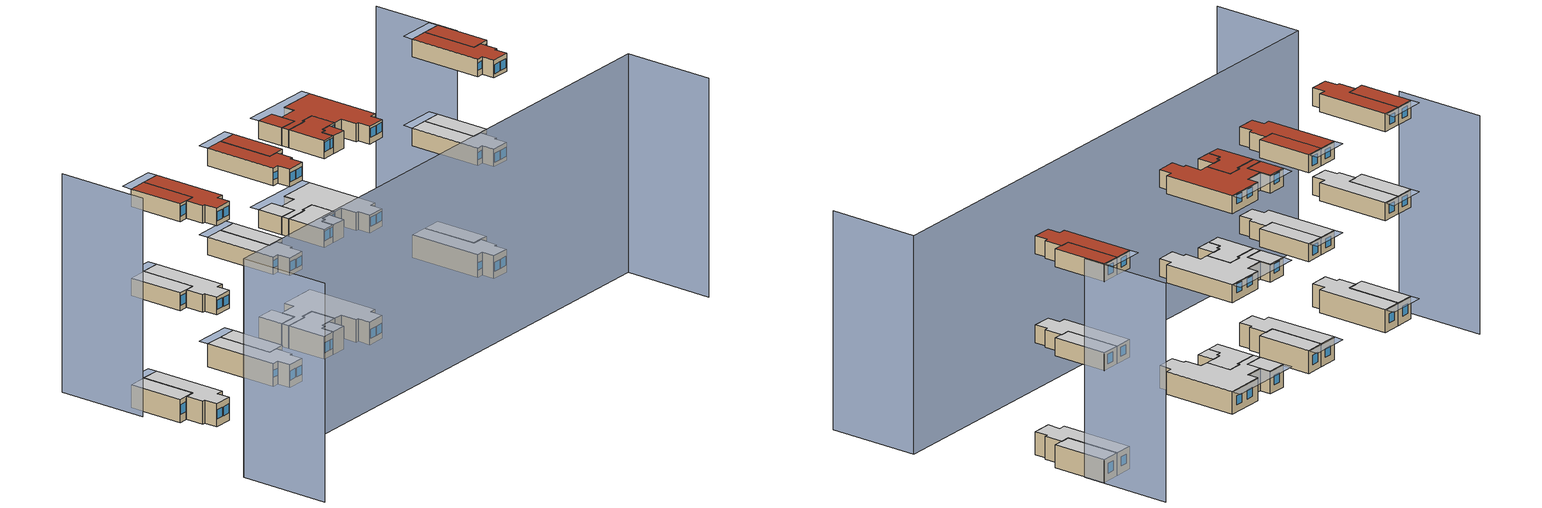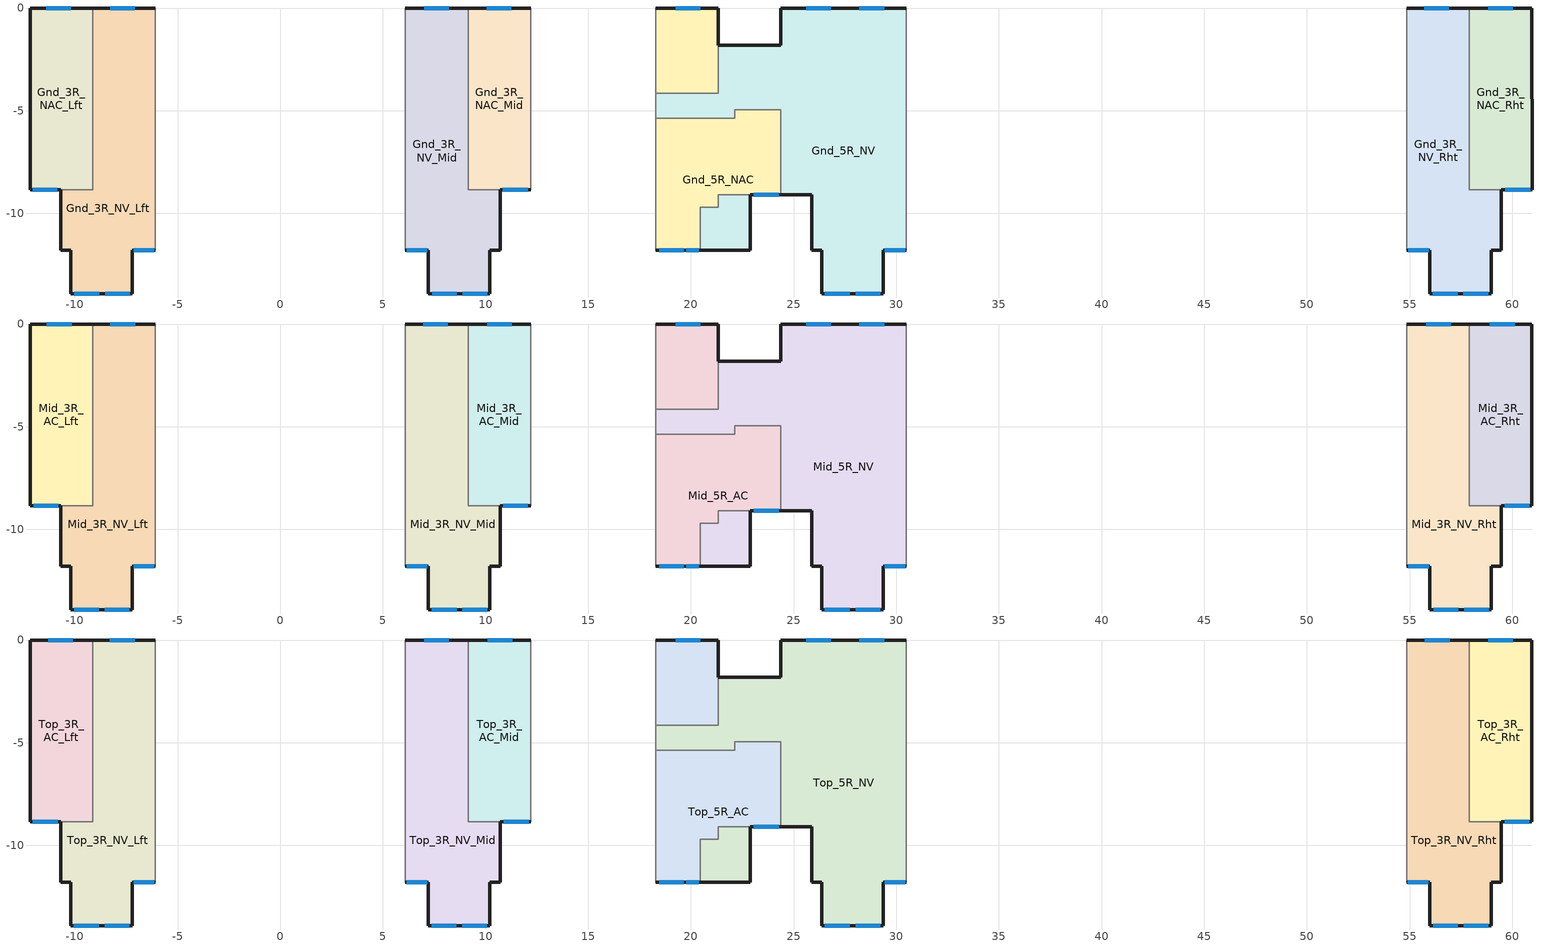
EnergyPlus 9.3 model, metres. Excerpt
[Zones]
Gnd_5R_NAC
 floor ground (Exterior Floor): 21.33,0 21.33,-4.15 18.29,-4.15 18.29,0 z0; 24.38,-4.95 24.38,-9.09 21.33,-9.09 21.33,-9.7 20.45,-9.7 20.45,-11.8 18.29,-11.8 18.29,-5.37 22.13,-5.37 22.13,-4.95 z0
 wall outside (Exterior Wall): 18.29,-11.8 20.45,-11.8 / 21.33,-1.8 21.33,0 18.29,0 / 22.9,-9.09 24.38,-9.09 z0:3.6
 wall to Gnd_5R_NV (Interior Wall): 24.38,-9.09 24.38,-4.95 22.13,-4.95 22.13,-5.37 18.29,-5.37 / 20.45,-11.8 20.45,-9.7 21.33,-9.7 21.33,-9.09 22.9,-9.09 / 18.29,-4.15 21.33,-4.15 21.33,-1.8 z0:3.6
 wall adiabatic (Exterior Wall): 18.29,0 18.29,-4.15 z0:3.6
 wall adiabatic (Interior Wall): 18.29,-5.37 18.29,-11.8 z0:3.6
 window (Exterior Window): 20.46,0 19.26,0 z1.11:2.62; 23.07,-9.09 24.27,-9.09 z0.97:2.48; 19.77,-11.8 20.37,-11.8 z1.04:2.56; 18.46,-11.8 19.66,-11.8 z1.03:2.55
 ceiling adiabatic (Interior Ceiling): 18.29,-5.37 18.29,-11.8 20.45,-11.8 20.45,-9.7 21.33,-9.7 21.33,-9.09 24.38,-9.09 24.38,-4.95 22.13,-4.95 22.13,-5.37 z3.6; 18.29,0 18.29,-4.15 21.33,-4.15 21.33,0 z3.6
Gnd_5R_NV
 floor ground (Exterior Floor): 30.48,0 30.48,-11.8 29.37,-11.8 29.37,-13.92 26.37,-13.92 26.37,-11.8 25.87,-11.8 25.87,-9.09 24.38,-9.09 24.38,-4.95 22.13,-4.95 22.13,-5.37 18.29,-5.37 18.29,-4.15 21.33,-4.15 21.33,-1.8 24.38,-1.8 24.38,0 z0; 22.9,-9.09 22.9,-11.8 20.45,-11.8 20.45,-9.7 21.33,-9.7 21.33,-9.09 z0
 wall outside (Exterior Wall): 24.38,-9.09 25.87,-9.09 25.87,-11.8 26.37,-11.8 26.37,-13.92 29.37,-13.92 29.37,-11.8 30.48,-11.8 / 30.48,0 24.38,0 24.38,-1.8 21.33,-1.8 / 20.45,-11.8 22.9,-11.8 22.9,-9.09 z0:3.6
 wall adiabatic (Interior Wall): 30.48,-11.8 30.48,0 z0:3.6
 wall adiabatic (Exterior Wall): 18.29,-4.15 18.29,-5.37 z0:3.6
 window (Exterior Window): 29.41,0 28.21,0 z1.14:2.56; 26.82,0 25.62,0 z1.13:2.54; 26.53,-13.92 27.73,-13.92 z1:2.42; 28.01,-13.92 29.21,-13.92 z0.99:2.4; 29.43,-11.8 30.43,-11.8 z1.21:2.34
 ceiling adiabatic (Interior Ceiling): 21.33,-1.8 21.33,-4.15 18.29,-4.15 18.29,-5.37 22.13,-5.37 22.13,-4.95 24.38,-4.95 24.38,-9.09 25.87,-9.09 25.87,-11.8 26.37,-11.8 26.37,-13.92 29.37,-13.92 29.37,-11.8 30.48,-11.8 30.48,0 24.38,0 24.38,-1.8 z3.6; 20.45,-9.7 20.45,-11.8 22.9,-11.8 22.9,-9.09 21.33,-9.09 21.33,-9.7 z3.6
Gnd_3R_NAC_Lft
 floor ground (Exterior Floor): -9.14,0 -9.14,-8.84 -12.19,-8.84 -12.19,0 z0
 wall outside (Exterior Wall): -9.14,0 -12.19,0 -12.19,-8.84 -10.71,-8.84 z0:3.6
 wall to Gnd_3R_NV_Lft (Interior Wall): -10.71,-8.84 -9.14,-8.84 -9.14,0 z0:3.6
 window (Exterior Window): -12.05,-8.84 -10.85,-8.84 z1.27:2.79; -10.2,0 -11.4,0 z1.16:2.67
 ceiling adiabatic (Interior Ceiling): -12.19,0 -12.19,-8.84 -9.14,-8.84 -9.14,0 z3.6
Gnd_3R_NV_Lft
 floor ground (Exterior Floor): -6.1,0 -6.1,-11.8 -7.2,-11.8 -7.2,-13.92 -10.2,-13.92 -10.2,-11.8 -10.71,-11.8 -10.71,-8.84 -9.14,-8.84 -9.14,0 z0
 wall outside (Exterior Wall): -6.1,0 -9.14,0 / -10.71,-8.84 -10.71,-11.8 -10.2,-11.8 -10.2,-13.92 -7.2,-13.92 -7.2,-11.8 -6.1,-11.8 z0:3.6
 wall adiabatic (Interior Wall): -6.1,-11.8 -6.1,0 z0:3.6
 window (Exterior Window): -8.54,-13.92 -7.34,-13.92 z1.19:2.6; -10.02,-13.92 -8.82,-13.92 / -7.08,0 -8.28,0 z1.2:2.62; -7.15,-11.8 -6.15,-11.8 z1.51:2.64
 ceiling adiabatic (Interior Ceiling): -9.14,0 -9.14,-8.84 -10.71,-8.84 -10.71,-11.8 -10.2,-11.8 -10.2,-13.92 -7.2,-13.92 -7.2,-11.8 -6.1,-11.8 -6.1,0 z3.6
Gnd_3R_NV_Mid
 floor ground (Exterior Floor): 9.14,0 9.14,-8.84 10.71,-8.84 10.71,-11.8 10.2,-11.8 10.2,-13.92 7.2,-13.92 7.2,-11.8 6.1,-11.8 6.1,0 z0
 wall outside (Exterior Wall): 9.14,0 6.1,0 / 6.1,-11.8 7.2,-11.8 7.2,-13.92 10.2,-13.92 10.2,-11.8 10.71,-11.8 10.71,-8.84 z0:3.6
 wall to Gnd_3R_NAC_Mid (Interior Wall): 10.71,-8.84 9.14,-8.84 9.14,0 z0:3.6
 wall adiabatic (Interior Wall): 6.1,0 6.1,-11.8 z0:3.6
 window (Exterior Window): 7.4,-13.92 8.6,-13.92 z1.16:2.57; 8.89,-13.92 10.09,-13.92 z1.14:2.56; 8.21,0 7.01,0 z1.12:2.53; 6.15,-11.8 7.15,-11.8 z1.45:2.57
 ceiling adiabatic (Interior Ceiling): 6.1,0 6.1,-11.8 7.2,-11.8 7.2,-13.92 10.2,-13.92 10.2,-11.8 10.71,-11.8 10.71,-8.84 9.14,-8.84 9.14,0 z3.6
Gnd_3R_NAC_Mid
 floor ground (Exterior Floor): 12.19,0 12.19,-8.84 9.14,-8.84 9.14,0 z0
 wall outside (Exterior Wall): 12.19,0 9.14,0 / 10.71,-8.84 12.19,-8.84 z0:3.6
 wall adiabatic (Interior Wall): 12.19,-8.84 12.19,0 z0:3.6
 window (Exterior Window): 10.84,-8.84 12.04,-8.84 z1.06:2.58; 11.25,0 10.05,0 z1.06:2.57
 ceiling adiabatic (Interior Ceiling): 9.14,0 9.14,-8.84 12.19,-8.84 12.19,0 z3.6
Gnd_3R_NAC_Rht
 floor ground (Exterior Floor): 60.96,0 60.96,-8.84 57.91,-8.84 57.91,0 z0
 wall outside (Exterior Wall): 59.47,-8.84 60.96,-8.84 60.96,0 57.91,0 z0:3.6
 wall to Gnd_3R_NV_Rht (Interior Wall): 57.91,0 57.91,-8.84 59.47,-8.84 z0:3.6
 window (Exterior Window): 60.03,0 58.83,0 z1.16:2.67; 59.66,-8.84 60.86,-8.84 z0.96:2.48
 ceiling adiabatic (Interior Ceiling): 57.91,0 57.91,-8.84 60.96,-8.84 60.96,0 z3.6
Gnd_3R_NV_Rht
 floor ground (Exterior Floor): 57.91,0 57.91,-8.84 59.47,-8.84 59.47,-11.8 58.97,-11.8 58.97,-13.92 55.97,-13.92 55.97,-11.8 54.86,-11.8 54.86,0 z0
 wall outside (Exterior Wall): 54.86,-11.8 55.97,-11.8 55.97,-13.92 58.97,-13.92 58.97,-11.8 59.47,-11.8 59.47,-8.84 / 57.91,0 54.86,0 z0:3.6
 wall adiabatic (Interior Wall): 54.86,0 54.86,-11.8 z0:3.6
 window (Exterior Window): 56.13,-13.92 57.33,-13.92 z1.13:2.55; 57.62,-13.92 58.82,-13.92 z1.12:2.53; 56.9,0 55.7,0 z1.21:2.63; 54.94,-11.8 55.94,-11.8 z1.16:2.29
 ceiling adiabatic (Interior Ceiling): 54.86,0 54.86,-11.8 55.97,-11.8 55.97,-13.92 58.97,-13.92 58.97,-11.8 59.47,-11.8 59.47,-8.84 57.91,-8.84 57.91,0 z3.6
Mid_5R_AC
 floor adiabatic (Interior Floor): 24.38,-4.95 24.38,-9.09 21.33,-9.09 21.33,-9.7 20.45,-9.7 20.45,-11.8 18.29,-11.8 18.29,-5.37 22.13,-5.37 22.13,-4.95 z17.6; 21.33,0 21.33,-4.15 18.29,-4.15 18.29,0 z17.6
 wall outside (Exterior Wall): 18.29,-11.8 20.45,-11.8 / 21.33,-1.8 21.33,0 18.29,0 / 22.9,-9.09 24.38,-9.09 z17.6:20.4
 wall to Mid_5R_NV (Interior Wall): 24.38,-9.09 24.38,-4.95 22.13,-4.95 22.13,-5.37 18.29,-5.37 / 20.45,-11.8 20.45,-9.7 21.33,-9.7 21.33,-9.09 22.9,-9.09 / 18.29,-4.15 21.33,-4.15 21.33,-1.8 z17.6:20.4
 wall adiabatic (Exterior Wall): 18.29,0 18.29,-4.15 z17.6:20.4
 wall adiabatic (Interior Wall): 18.29,-5.37 18.29,-11.8 z17.6:20.4
 window (Exterior Window): 19.77,-11.8 20.37,-11.8 z18.64:20.16; 18.46,-11.8 19.66,-11.8 z18.63:20.15; 23.07,-9.09 24.27,-9.09 z18.57:20.08; 20.46,0 19.26,0 z18.71:20.22
 ceiling adiabatic (Interior Ceiling): 18.29,0 18.29,-4.15 21.33,-4.15 21.33,0 z20.4; 18.29,-5.37 18.29,-11.8 20.45,-11.8 20.45,-9.7 21.33,-9.7 21.33,-9.09 24.38,-9.09 24.38,-4.95 22.13,-4.95 22.13,-5.37 z20.4
Mid_5R_NV
 floor adiabatic (Interior Floor): 30.48,0 30.48,-11.8 29.37,-11.8 29.37,-13.92 26.37,-13.92 26.37,-11.8 25.87,-11.8 25.87,-9.09 24.38,-9.09 24.38,-4.95 22.13,-4.95 22.13,-5.37 18.29,-5.37 18.29,-4.15 21.33,-4.15 21.33,-1.8 24.38,-1.8 24.38,0 z17.6; 22.9,-9.09 22.9,-11.8 20.45,-11.8 20.45,-9.7 21.33,-9.7 21.33,-9.09 z17.6
 wall outside (Exterior Wall): 24.38,-9.09 25.87,-9.09 25.87,-11.8 26.37,-11.8 26.37,-13.92 29.37,-13.92 29.37,-11.8 30.48,-11.8 / 30.48,0 24.38,0 24.38,-1.8 21.33,-1.8 / 20.45,-11.8 22.9,-11.8 22.9,-9.09 z17.6:20.4
 wall adiabatic (Interior Wall): 30.48,-11.8 30.48,0 z17.6:20.4
 wall adiabatic (Exterior Wall): 18.29,-4.15 18.29,-5.37 z17.6:20.4
 window (Exterior Window): 29.43,-11.8 30.43,-11.8 z18.81:19.94; 28.01,-13.92 29.21,-13.92 z18.59:20; 26.53,-13.92 27.73,-13.92 z18.6:20.02; 26.82,0 25.62,0 z18.73:20.14; 29.41,0 28.21,0 z18.74:20.16
 ceiling adiabatic (Interior Ceiling): 21.33,-1.8 21.33,-4.15 18.29,-4.15 18.29,-5.37 22.13,-5.37 22.13,-4.95 24.38,-4.95 24.38,-9.09 25.87,-9.09 25.87,-11.8 26.37,-11.8 26.37,-13.92 29.37,-13.92 29.37,-11.8 30.48,-11.8 30.48,0 24.38,0 24.38,-1.8 z20.4; 20.45,-9.7 20.45,-11.8 22.9,-11.8 22.9,-9.09 21.33,-9.09 21.33,-9.7 z20.4
Mid_3R_AC_Lft
 floor adiabatic (Interior Floor): -9.14,0 -9.14,-8.84 -12.19,-8.84 -12.19,0 z17.6
 wall outside (Exterior Wall): -9.14,0 -12.19,0 -12.19,-8.84 -10.71,-8.84 z17.6:20.4
 wall to Mid_3R_NV_Lft (Interior Wall): -10.71,-8.84 -9.14,-8.84 -9.14,0 z17.6:20.4
 window (Exterior Window): -12.02,-8.84 -10.82,-8.84 z18.38:19.89; -10.17,0 -11.37,0 z18.35:19.86
 ceiling adiabatic (Interior Ceiling): -12.19,0 -12.19,-8.84 -9.14,-8.84 -9.14,0 z20.4
Mid_3R_AC_Mid
 floor adiabatic (Interior Floor): 12.19,0 12.19,-8.84 9.14,-8.84 9.14,0 z17.6
 wall outside (Exterior Wall): 10.71,-8.84 12.19,-8.84 / 12.19,0 9.14,0 z17.6:20.4
 wall to Mid_3R_NV_Mid (Interior Wall): 9.14,0 9.14,-8.84 10.71,-8.84 z17.6:20.4
 wall adiabatic (Interior Wall): 12.19,-8.84 12.19,0 z17.6:20.4
 window (Exterior Window): 11.27,0 10.07,0 z18.3:19.82; 10.85,-8.84 12.05,-8.84 z18.34:19.85
 ceiling adiabatic (Interior Ceiling): 9.14,0 9.14,-8.84 12.19,-8.84 12.19,0 z20.4
Mid_3R_NV_Mid
 floor adiabatic (Interior Floor): 9.14,0 9.14,-8.84 10.71,-8.84 10.71,-11.8 10.2,-11.8 10.2,-13.92 7.2,-13.92 7.2,-11.8 6.1,-11.8 6.1,0 z17.6
 wall outside (Exterior Wall): 6.1,-11.8 7.2,-11.8 7.2,-13.92 10.2,-13.92 10.2,-11.8 10.71,-11.8 10.71,-8.84 / 9.14,0 6.1,0 z17.6:20.4
 wall adiabatic (Interior Wall): 6.1,0 6.1,-11.8 z17.6:20.4
 window (Exterior Window): 8.87,-13.92 10.07,-13.92 z18.33:19.75; 7.38,-13.92 8.58,-13.92 z18.35:19.76; 6.17,-11.8 7.17,-11.8 z18.68:19.8; 8.15,0 6.95,0 z18.36:19.78
 ceiling adiabatic (Interior Ceiling): 6.1,0 6.1,-11.8 7.2,-11.8 7.2,-13.92 10.2,-13.92 10.2,-11.8 10.71,-11.8 10.71,-8.84 9.14,-8.84 9.14,0 z20.4
Mid_3R_NV_Lft
 floor adiabatic (Interior Floor): -6.1,0 -6.1,-11.8 -7.2,-11.8 -7.2,-13.92 -10.2,-13.92 -10.2,-11.8 -10.71,-11.8 -10.71,-8.84 -9.14,-8.84 -9.14,0 z17.6
 wall outside (Exterior Wall): -10.71,-8.84 -10.71,-11.8 -10.2,-11.8 -10.2,-13.92 -7.2,-13.92 -7.2,-11.8 -6.1,-11.8 / -6.1,0 -9.14,0 z17.6:20.4
 wall adiabatic (Interior Wall): -6.1,-11.8 -6.1,0 z17.6:20.4
 window (Exterior Window): -8.55,-13.92 -7.35,-13.92 z18.38:19.8; -10.04,-13.92 -8.84,-13.92 / -7.07,0 -8.27,0 z18.4:19.81; -7.14,-11.8 -6.14,-11.8 z18.68:19.8
 ceiling adiabatic (Interior Ceiling): -9.14,0 -9.14,-8.84 -10.71,-8.84 -10.71,-11.8 -10.2,-11.8 -10.2,-13.92 -7.2,-13.92 -7.2,-11.8 -6.1,-11.8 -6.1,0 z20.4
Mid_3R_AC_Rht
 floor adiabatic (Interior Floor): 60.96,0 60.96,-8.84 57.91,-8.84 57.91,0 z17.6
 wall outside (Exterior Wall): 59.47,-8.84 60.96,-8.84 60.96,0 57.91,0 z17.6:20.4
 wall to Mid_3R_NV_Rht (Interior Wall): 57.91,0 57.91,-8.84 59.47,-8.84 z17.6:20.4
 window (Exterior Window): 60.11,0 58.91,0 z18.38:19.89; 59.63,-8.84 60.83,-8.84 z18.21:19.73
 ceiling adiabatic (Interior Ceiling): 57.91,0 57.91,-8.84 60.96,-8.84 60.96,0 z20.4
Mid_3R_NV_Rht
 floor adiabatic (Interior Floor): 57.91,0 57.91,-8.84 59.47,-8.84 59.47,-11.8 58.97,-11.8 58.97,-13.92 55.97,-13.92 55.97,-11.8 54.86,-11.8 54.86,0 z17.6
 wall outside (Exterior Wall): 54.86,-11.8 55.97,-11.8 55.97,-13.92 58.97,-13.92 58.97,-11.8 59.47,-11.8 59.47,-8.84 / 57.91,0 54.86,0 z17.6:20.4
 wall adiabatic (Interior Wall): 54.86,0 54.86,-11.8 z17.6:20.4
 window (Exterior Window): 56.16,-13.92 57.36,-13.92 z18.27:19.68; 57.65,-13.92 58.85,-13.92 z18.25:19.67; 57.01,0 55.81,0 z18.45:19.87; 54.93,-11.8 55.93,-11.8 z18.53:19.66
 ceiling adiabatic (Interior Ceiling): 54.86,0 54.86,-11.8 55.97,-11.8 55.97,-13.92 58.97,-13.92 58.97,-11.8 59.47,-11.8 59.47,-8.84 57.91,-8.84 57.91,0 z20.4
Top_5R_NV
 floor adiabatic (Exterior Floor): 30.48,0 30.48,-11.8 29.37,-11.8 29.37,-13.92 26.37,-13.92 26.37,-11.8 25.87,-11.8 25.87,-9.09 24.38,-9.09 24.38,-4.95 22.13,-4.95 22.13,-5.37 18.29,-5.37 18.29,-4.15 21.33,-4.15 21.33,-1.8 24.38,-1.8 24.38,0 z31.6
 floor adiabatic (Interior Floor): 22.9,-9.09 22.9,-11.8 20.45,-11.8 20.45,-9.7 21.33,-9.7 21.33,-9.09 z31.6
 wall outside (Exterior Wall): 24.38,-9.09 25.87,-9.09 25.87,-11.8 26.37,-11.8 26.37,-13.92 29.37,-13.92 29.37,-11.8 30.48,-11.8 / 30.48,0 24.38,0 24.38,-1.8 21.33,-1.8 / 20.45,-11.8 22.9,-11.8 22.9,-9.09 z31.6:34.4
 wall adiabatic (Interior Wall): 30.48,-11.8 30.48,0 z31.6:34.4
 wall to Top_5R_AC (Interior Wall): 18.29,-5.37 22.13,-5.37 22.13,-4.95 24.38,-4.95 24.38,-9.09 / 21.33,-1.8 21.33,-4.15 18.29,-4.15 / 22.9,-9.09 21.33,-9.09 21.33,-9.7 20.45,-9.7 20.45,-11.8 z31.6:34.4
 wall adiabatic (Exterior Wall): 18.29,-4.15 18.29,-5.37 z31.6:34.4
 window (Exterior Window): 29.41,0 28.21,0 z32.74:34.16; 26.82,0 25.62,0 z32.73:34.14; 26.53,-13.92 27.73,-13.92 z32.6:34.02; 28.01,-13.92 29.21,-13.92 z32.59:34; 29.43,-11.8 30.43,-11.8 z32.81:33.94
 roof outside (Interior Floor): 21.33,-1.8 21.33,-4.15 18.29,-4.15 18.29,-5.37 22.13,-5.37 22.13,-4.95 24.38,-4.95 24.38,-9.09 25.87,-9.09 25.87,-11.8 26.37,-11.8 26.37,-13.92 29.37,-13.92 29.37,-11.8 30.48,-11.8 30.48,0 24.38,0 24.38,-1.8 z34.4
 roof outside (Exterior Roof): 20.45,-9.7 20.45,-11.8 22.9,-11.8 22.9,-9.09 21.33,-9.09 21.33,-9.7 z34.4
Top_5R_AC
 floor adiabatic (Interior Floor): 24.38,-4.95 24.38,-9.09 21.33,-9.09 21.33,-9.7 20.45,-9.7 20.45,-11.8 18.29,-11.8 18.29,-5.37 22.13,-5.37 22.13,-4.95 z31.6; 21.33,0 21.33,-4.15 18.29,-4.15 18.29,0 z31.6
 wall outside (Exterior Wall): 18.29,-11.8 20.45,-11.8 / 21.33,-1.8 21.33,0 18.29,0 / 22.9,-9.09 24.38,-9.09 z31.6:34.4
 wall adiabatic (Exterior Wall): 18.29,0 18.29,-4.15 z31.6:34.4
 wall adiabatic (Interior Wall): 18.29,-5.37 18.29,-11.8 z31.6:34.4
 window (Exterior Window): 20.46,0 19.26,0 z32.71:34.22; 18.46,-11.8 19.66,-11.8 z32.63:34.15; 23.07,-9.09 24.27,-9.09 z32.57:34.08; 19.77,-11.8 20.37,-11.8 z32.64:34.16
 roof outside (Exterior Roof): 18.29,0 18.29,-4.15 21.33,-4.15 21.33,0 z34.4; 18.29,-5.37 18.29,-11.8 20.45,-11.8 20.45,-9.7 21.33,-9.7 21.33,-9.09 24.38,-9.09 24.38,-4.95 22.13,-4.95 22.13,-5.37 z34.4
Top_3R_AC_Lft
 floor adiabatic (Interior Floor): -9.14,0 -9.14,-8.84 -12.19,-8.84 -12.19,0 z31.6
 wall outside (Exterior Wall): -9.14,0 -12.19,0 -12.19,-8.84 -10.71,-8.84 z31.6:34.4
 wall to Top_3R_NV_Lft (Interior Wall): -10.71,-8.84 -9.14,-8.84 -9.14,0 z31.6:34.4
 window (Exterior Window): -10.1,0 -11.3,0 z32.31:33.82; -12.05,-8.84 -10.85,-8.84 z32.44:33.96
 roof outside (Exterior Roof): -12.19,0 -12.19,-8.84 -9.14,-8.84 -9.14,0 z34.4
Top_3R_NV_Mid
 floor adiabatic (Interior Floor): 9.14,0 9.14,-8.84 10.71,-8.84 10.71,-11.8 10.2,-11.8 10.2,-13.92 7.2,-13.92 7.2,-11.8 6.1,-11.8 6.1,0 z31.6
 wall outside (Exterior Wall): 6.1,-11.8 7.2,-11.8 7.2,-13.92 10.2,-13.92 10.2,-11.8 10.71,-11.8 10.71,-8.84 / 9.14,0 6.1,0 z31.6:34.4
 wall adiabatic (Interior Wall): 6.1,0 6.1,-11.8 z31.6:34.4
 wall to Top_3R_AC_Mid (Interior Wall): 10.71,-8.84 9.14,-8.84 9.14,0 z31.6:34.4
 window (Exterior Window): 7.37,-13.92 8.57,-13.92 / 8.2,0 7,0 z32.36:33.77; 8.85,-13.92 10.05,-13.92 z32.35:33.76; 6.16,-11.8 7.16,-11.8 z32.52:33.64
 roof outside (Exterior Roof): 6.1,0 6.1,-11.8 7.2,-11.8 7.2,-13.92 10.2,-13.92 10.2,-11.8 10.71,-11.8 10.71,-8.84 9.14,-8.84 9.14,0 z34.4
Top_3R_AC_Rht
 floor adiabatic (Interior Floor): 60.96,0 60.96,-8.84 57.91,-8.84 57.91,0 z31.6
 wall outside (Exterior Wall): 59.47,-8.84 60.96,-8.84 60.96,0 57.91,0 z31.6:34.4
 wall to Top_3R_NV_Rht (Interior Wall): 57.91,0 57.91,-8.84 59.47,-8.84 z31.6:34.4
 window (Exterior Window): 59.62,-8.84 60.82,-8.84 z32.35:33.86; 60.02,0 58.82,0 z32.33:33.84
 roof outside (Exterior Roof): 57.91,0 57.91,-8.84 60.96,-8.84 60.96,0 z34.4
Top_3R_AC_Mid
 floor adiabatic (Interior Floor): 12.19,0 12.19,-8.84 9.14,-8.84 9.14,0 z31.6
 wall outside (Exterior Wall): 10.71,-8.84 12.19,-8.84 / 12.19,0 9.14,0 z31.6:34.4
 wall adiabatic (Interior Wall): 12.19,-8.84 12.19,0 z31.6:34.4
 window (Exterior Window): 11.29,0 10.09,0 z32.34:33.86; 10.89,-8.84 12.09,-8.84 z32.32:33.83
 roof outside (Exterior Roof): 9.14,0 9.14,-8.84 12.19,-8.84 12.19,0 z34.4
Top_3R_NV_Lft
 floor adiabatic (Interior Floor): -6.1,0 -6.1,-11.8 -7.2,-11.8 -7.2,-13.92 -10.2,-13.92 -10.2,-11.8 -10.71,-11.8 -10.71,-8.84 -9.14,-8.84 -9.14,0 z31.6
 wall outside (Exterior Wall): -10.71,-8.84 -10.71,-11.8 -10.2,-11.8 -10.2,-13.92 -7.2,-13.92 -7.2,-11.8 -6.1,-11.8 / -6.1,0 -9.14,0 z31.6:34.4
 wall adiabatic (Interior Wall): -6.1,-11.8 -6.1,0 z31.6:34.4
 window (Exterior Window): -10.05,-13.92 -8.85,-13.92 z32.36:33.78; -8.56,-13.92 -7.36,-13.92 z32.35:33.76; -7.15,-11.8 -6.15,-11.8 z32.74:33.86; -7.1,0 -8.3,0 z32.43:33.84
 roof outside (Exterior Roof): -9.14,0 -9.14,-8.84 -10.71,-8.84 -10.71,-11.8 -10.2,-11.8 -10.2,-13.92 -7.2,-13.92 -7.2,-11.8 -6.1,-11.8 -6.1,0 z34.4
Top_3R_NV_Rht
 floor adiabatic (Interior Floor): 57.91,0 57.91,-8.84 59.47,-8.84 59.47,-11.8 58.97,-11.8 58.97,-13.92 55.97,-13.92 55.97,-11.8 54.86,-11.8 54.86,0 z31.6
 wall outside (Exterior Wall): 54.86,-11.8 55.97,-11.8 55.97,-13.92 58.97,-13.92 58.97,-11.8 59.47,-11.8 59.47,-8.84 / 57.91,0 54.86,0 z31.6:34.4
 wall adiabatic (Interior Wall): 54.86,0 54.86,-11.8 z31.6:34.4
 window (Exterior Window): 56.14,-13.92 57.34,-13.92 z32.22:33.63; 57.63,-13.92 58.83,-13.92 z32.2:33.62; 56.94,0 55.74,0 z32.49:33.9; 54.91,-11.8 55.91,-11.8 z32.6:33.73
 roof outside (Exterior Roof): 54.86,0 54.86,-11.8 55.97,-11.8 55.97,-13.92 58.97,-13.92 58.97,-11.8 59.47,-11.8 59.47,-8.84 57.91,-8.84 57.91,0 z34.4
shading: 61.15,11.24 61.15,-3.36 / 69.45,-27.93 -22.19,-27.93 / -22.19,-27.93 -22.19,-42.53 / -13.81,-3.36 -13.81,11.24 / 69.45,-27.93 69.44,-42.53 z0:34.4; 18.29,1.52 18.29,0 21.33,0 21.33,-1.8 24.38,-1.8 24.38,0 30.48,0 30.48,1.52 z3.6; 18.29,1.52 18.29,0 21.33,0 21.33,-1.8 24.38,-1.8 24.38,0 30.48,0 30.48,1.52 z34.4; 18.29,1.52 18.29,0 21.33,0 21.33,-1.8 24.38,-1.8 24.38,0 30.48,0 30.48,1.52 z20.4; 12.19,1.52 12.19,0 6.1,0 6.1,1.52 z3.6; 60.96,1.52 60.96,0 54.86,0 54.86,1.52 z3.6; 12.19,1.52 12.19,0 6.1,0 6.1,1.52 z20.4; 60.96,1.52 60.96,0 54.86,0 54.86,1.52 z20.4; 12.19,1.52 12.19,0 6.1,0 6.1,1.52 z34.4; 60.96,1.52 60.96,0 54.86,0 54.86,1.52 z34.4; -6.1,1.52 -6.1,0 -12.19,0 -12.19,1.52 z34.4; -6.1,1.52 -6.1,0 -12.19,0 -12.19,1.52 z20.4; -6.1,1.52 -6.1,0 -12.19,0 -12.19,1.52 z3.6
[Building]
Blk2: North Axis {deg}=351.6; Terrain=Urban; Loads Convergence Tolerance Value {W}=0.04; Temperature Convergence Tolerance Value {deltaC}=0.4; Solar Distribution=FullExterior; Maximum Number of Warmup Days=25
[Site:Location]
Singapore: Latitude {deg}=1.3; Longitude {deg}=103.8; Time Zone {hr}=8; Elevation {m}=6
[Site:GroundTemperature:BuildingSurface]
18, 18, 18, 18, 24, 24.3, 24, 18, 18, 18, 18, 18
[Material] Roughness=MediumRough
Name | Thickness {m} | Conductivity {W/m-K} | Density {kg/m3} | Specific Heat {J/kg-K} | Thermal Absorptance | Solar Absorptance | Visible Absorptance
M11 100mm lightweight concrete | 0.1016 | 0.53 | 1280 | 840 | 0.9 | 0.5 | 0.5
M15 150mm heavyweight concrete | 0.15 | 1.95 | 2240 | 900 | 0.9 | 0.7 | 0.7
Roof concrete | 0.15 | 1.442 | 2240 | 900
Cement plaster | 0.005 | 0.533 | 1280 | 840
Ferrocement | 0.03 | 0.836 | 1280 | 900
Polyethylene | 0.075 | 0.024 | 24 | 303
[Material:AirGap]
F05 Ceiling air space resistance: Thermal Resistance {m2-K/W}=0.18
[WindowMaterial:Glazing]
Clear 6mm: Optical Data Type=SpectralAverage; Thickness {m}=0.006; Solar Transmittance at Normal Incidence=0.837; Front Side Solar Reflectance at Normal Incidence=0.075; Back Side Solar Reflectance at Normal Incidence=0.075; Visible Transmittance at Normal Incidence=0.898; Front Side Visible Reflectance at Normal Incidence=0.081; Back Side Visible Reflectance at Normal Incidence=0.081; Infrared Transmittance at Normal Incidence=0; Front Side Infrared Hemispherical Emissivity=0.84; Back Side Infrared Hemispherical Emissivity=0.84; Conductivity {W/m-K}=0.9
[Construction]
Exterior Window: Clear 6mm
Interior Ceiling; Interior Floor; Exterior Floor: M15 150mm heavyweight concrete
Interior Wall: M11 100mm lightweight concrete
Exterior Roof: Ferrocement, F05 Ceiling air space resistance, Roof concrete, Cement plaster
Exterior Wall: M15 150mm heavyweight concrete, Polyethylene, Cement plaster
[Zone]
Name | Multiplier | Floor Area {m2}
Gnd_5R_NAC; Top_5R_AC; Mid_5R_AC | 3 | 43
Gnd_5R_NV; Top_5R_NV; Mid_5R_NV | 3 | 94
Gnd_3R_NAC_Lft; Gnd_3R_NAC_Rht; Mid_3R_AC_Lft; Mid_3R_AC_Rht; Top_3R_AC_Lft; Top_3R_AC_Rht | 1 | 27
Gnd_3R_NV_Lft; Gnd_3R_NV_Rht; Mid_3R_NV_Lft; Mid_3R_NV_Rht; Top_3R_NV_Lft; Top_3R_NV_Rht | 1 | 47
Gnd_3R_NV_Mid; Mid_3R_NV_Mid; Top_3R_NV_Mid | 4 | 47
Gnd_3R_NAC_Mid; Mid_3R_AC_Mid; Top_3R_AC_Mid | 4 | 27
[ZoneList]
AC Zones: Top_3R_AC_Lft, Mid_3R_AC_Mid, Mid_5R_AC, Mid_3R_AC_Lft, Top_5R_AC, Top_3R_AC_Rht, Top_3R_AC_Mid, Mid_3R_AC_Rht
[ZoneVentilation:DesignFlowRate]
Natural Ventilation: Zone or ZoneList=AC Zones; Schedule=Ventilation Schedule; Design Flow Rate Calculation Method=AirChanges/Hour; Air Changes per Hour {1/hr}=53; Ventilation Type=Natural; Fan Total Efficiency=1; Constant Term Coefficient=1; Minimum Indoor Temperature {C}=20; Maximum Indoor Temperature {C}=40; Delta Temperature {deltaC}=-100; Minimum Outdoor Temperature {C}=23; Maximum Outdoor Temperature {C}=34; Maximum Wind Speed {m/s}=9
[HVACTemplate:Thermostat] Constant Heating Setpoint {C}=0
Name | Cooling Setpoint Schedule | Constant Cooling Setpoint {C}
AC zones | Cooling Setpoint Schedule
Non-AC zones |  | 50
[HVACTemplate:Zone:IdealLoadsAirSystem] Template Thermostat=AC zones; Maximum Heating Supply Air Temperature {C}=50; Minimum Cooling Supply Air Temperature {C}=13; Maximum Heating Supply Air Humidity Ratio {kgWater/kgDryAir}=0.0156; Minimum Cooling Supply Air Humidity Ratio {kgWater/kgDryAir}=0.0077; Heating Limit=NoLimit; Cooling Limit=NoLimit; Dehumidification Control Type=ConstantSensibleHeatRatio; Cooling Sensible Heat Ratio=0.6; Humidification Control Type=None; Humidification Setpoint {percent}=30; Outdoor Air Method=None; Outdoor Air Flow Rate per Person {m3/s}=0.00944; Demand Controlled Ventilation Type=None; Outdoor Air Economizer Type=NoEconomizer; Heat Recovery Type=None; Sensible Heat Recovery Effectiveness=0.7; Latent Heat Recovery Effectiveness=0.65
Top_5R_AC; Top_3R_AC_Lft; Top_3R_AC_Mid; Top_3R_AC_Rht; Mid_5R_AC; Mid_3R_AC_Lft; Mid_3R_AC_Mid; Mid_3R_AC_Rht
[Schedule:Compact]
Cooling Setpoint Schedule: Through: 12/31, For: Weekdays, Until: 06:00, 25, Until: 23:30, 100, Until: 24:00, 25, For: Weekends, Until: 06:00, 25, Until: 23:30, 100, Until: 24:00, 25
Ventilation Schedule: Through: 12/31, For: Weekdays, Until: 06:00, 0, Until: 23:30, 1, Until: 24:00, 0, For: Weekends, Until: 06:50, 0, Until: 23:30, 1, Until: 24:00, 0
